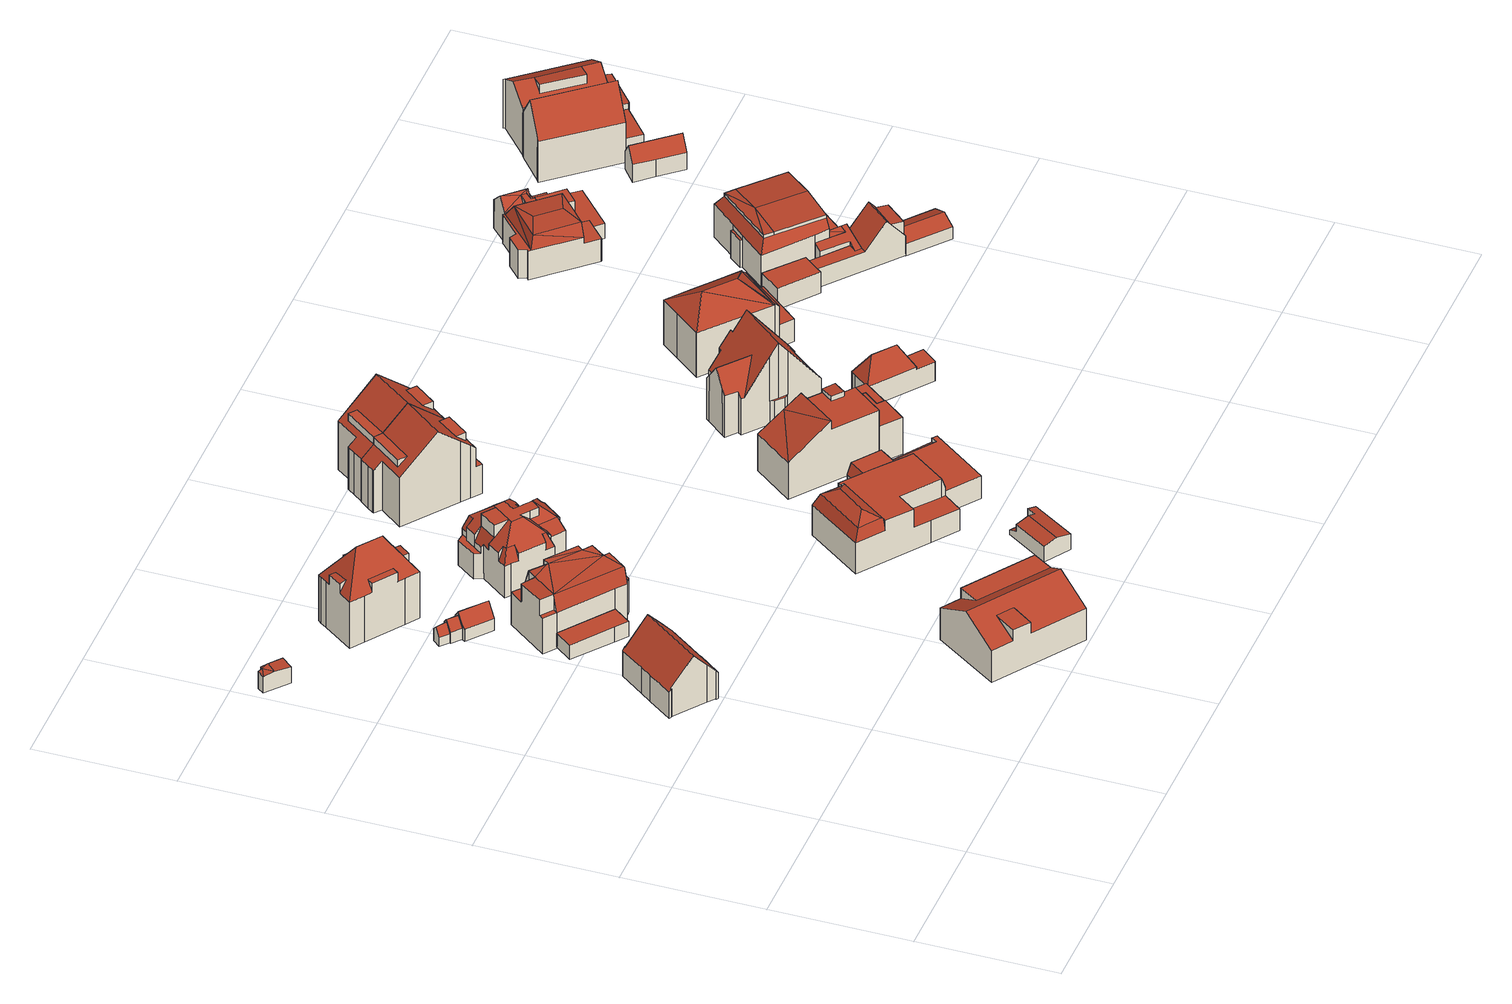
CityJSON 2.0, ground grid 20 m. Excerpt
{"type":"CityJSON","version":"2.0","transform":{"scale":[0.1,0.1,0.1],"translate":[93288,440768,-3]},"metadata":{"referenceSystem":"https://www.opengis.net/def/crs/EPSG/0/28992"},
"CityObjects":{
"building1":{"type":"Building","attributes":{"yearOfConstruction":1920,"statusOmschr":"Pand in gebruik","aantalBouwlagen":1},"address":[{"CountryName":"Nederland","LocalityName":"Rotterdam"}],"geometry":[{"type":"Solid","lod":"2","boundaries":[[[[0,1,2,3,4,5]],[[6,7,8,9]],[[7,10,8]],[[10,11,12]],[[8,10,12]],[[7,13,10]],[[4,3,11,10]],[[5,4,10,13]],[[6,0,5,13,7]],[[6,9,1,0]],[[9,8,12,2,1]],[[3,2,12,11]]]],"semantics":{"surfaces":[{"type":"GroundSurface"},{"type":"RoofSurface"},{"type":"WallSurface"}],"values":[[0,1,1,1,1,1,2,2,2,2,2,2]]}}]},
"building2":{"type":"Building","attributes":{"yearOfConstruction":1997,"hoogste_bouwlaag":1,"statusOmschr":"Pand in gebruik","aantalBouwlagen":2,"laagste_bouwlaag":0,"typeOmschr":"vrijstaand"},"address":[{"CountryName":"Nederland","LocalityName":"Rotterdam","ThoroughfareNumber":"193","ThoroughfareName":"Straatweg","PostalCode":"3054AD"}],"geometry":[{"type":"Solid","lod":"2","boundaries":[[[[14,15,16,17,18,19,20,21,22,23,24,25,26,27,28,29,30,31]],[[32,33,34,35,36,37,38,39,40,41,42,43,44,45]],[[46,47,48,49,50,51,52,53,38,37,54,55]],[[33,32,15,14]],[[32,45,16,15]],[[44,43,42,17,16,45]],[[42,41,18,17]],[[19,18,41,40]],[[40,39,20,19]],[[39,38,53,21,20]],[[53,52,22,21]],[[52,51,23,22]],[[48,24,23,51,50,49]],[[25,24,48,47]],[[26,25,47,46]],[[27,26,46,55]],[[55,54,28,27]],[[36,29,28,54,37]],[[30,29,36,35]],[[31,30,35,34]],[[14,31,34,33]]]],"semantics":{"surfaces":[{"type":"GroundSurface"},{"type":"RoofSurface"},{"type":"WallSurface"}],"values":[[0,1,1,2,2,2,2,2,2,2,2,2,2,2,2,2,2,2,2,2,2]]}}]},
"building3":{"type":"Building","attributes":{"yearOfConstruction":1918,"statusOmschr":"Pand in gebruik","aantalBouwlagen":1},"address":[{"CountryName":"Nederland","LocalityName":"Rotterdam"}],"geometry":[{"type":"Solid","lod":"2","boundaries":[[[[56,57,58,59,60]],[[61,62,63,64,65]],[[60,59,63,62]],[[62,61,56,60]],[[61,65,57,56]],[[65,64,58,57]],[[59,58,64,63]]]],"semantics":{"surfaces":[{"type":"GroundSurface"},{"type":"RoofSurface"},{"type":"WallSurface"}],"values":[[0,1,2,2,2,2,2]]}}]},
"building4":{"type":"Building","attributes":{"yearOfConstruction":1918,"statusOmschr":"Pand in gebruik","aantalBouwlagen":1},"address":[{"CountryName":"Nederland","LocalityName":"Rotterdam"}],"geometry":[{"type":"Solid","lod":"2","boundaries":[[[[66,67,68,69,70,71,72,73,74,75]],[[76,77,78,79,80,81,82]],[[83,84,85,86,87]],[[88,89,90,91]],[[92,91,90,93,94]],[[81,80,95,96,97,98]],[[87,86,99,100,101]],[[82,81,85,84]],[[81,98,86,85]],[[98,97,99,86]],[[97,67,66,100,99]],[[88,91,79,78]],[[91,92,80,79]],[[92,94,95,80]],[[83,87,101,75,74]],[[101,100,66,75]],[[97,96,68,67]],[[94,93,70,69]],[[89,71,70,93,90]],[[77,72,71,89,88,78]],[[73,72,77,76]],[[83,74,73,76,82,84]],[[94,69,68,96,95]]]],"semantics":{"surfaces":[{"type":"GroundSurface"},{"type":"RoofSurface"},{"type":"WallSurface"}],"values":[[0,1,1,1,1,1,1,2,2,2,2,2,2,2,2,2,2,2,2,2,2,2,2]]}}]},
"building5":{"type":"Building","attributes":{"yearOfConstruction":2001,"hoogste_bouwlaag":1,"statusOmschr":"Pand in gebruik","aantalBouwlagen":3,"laagste_bouwlaag":1,"typeOmschr":"vrijstaand"},"address":[{"CountryName":"Nederland","LocalityName":"Rotterdam","ThoroughfareNumber":"230","ThoroughfareName":"Straatweg","PostalCode":"3054AM"}],"geometry":[{"type":"Solid","lod":"2","boundaries":[[[[102,103,104,105]],[[106,107,108,109,110,111,112,113]],[[112,111,114,115]],[[116,117,118,108,107,119]],[[120,121,116,119]],[[115,114,110,109,103,102,106,113]],[[118,104,103,109,108]],[[120,105,104,118,117,121]],[[119,107,106,102,105,120]],[[111,110,114]],[[112,115,113]],[[121,117,116]]]],"semantics":{"surfaces":[{"type":"GroundSurface"},{"type":"RoofSurface"},{"type":"WallSurface"}],"values":[[0,1,1,1,1,2,2,2,2,2,2,2]]}}]},
"building6":{"type":"Building","attributes":{"yearOfConstruction":1931,"hoogste_bouwlaag":2,"statusOmschr":"Pand in gebruik","aantalBouwlagen":3,"laagste_bouwlaag":0,"typeOmschr":"vrijstaand"},"address":[{"CountryName":"Nederland","LocalityName":"Rotterdam","ThoroughfareNumber":"1","ThoroughfareName":"Plaszicht","PostalCode":"3054AV"}],"geometry":[{"type":"Solid","lod":"2","boundaries":[[[[122,123,124,125,126,127,128,129,130,131,132,133,134]],[[135,136,137,138]],[[139,140,141,142]],[[143,144,145,146]],[[147,148,149,150,151,152,153,154,155]],[[156,157,153,152,158,159,160,140,139,161]],[[162,163,146,145,164,158,152,151,165]],[[166,167,168,149,148,169]],[[170,171,172,173]],[[135,153,136]],[[174,136,157]],[[136,153,157]],[[154,135,175]],[[154,153,135]],[[173,172,167,166]],[[125,124,155,154]],[[147,155,124,123,173,166,169]],[[167,172,133,132,151,150,168]],[[138,137,174,157,126,125,154,175]],[[157,156,127,126]],[[142,141,160,159,128,127,156,161]],[[159,158,129,128]],[[163,162,130,129,158,164,144,143]],[[131,130,162,165]],[[132,131,165,151]],[[134,133,172,171]],[[122,134,171,170]],[[170,173,123,122]],[[138,175,135]],[[137,136,174]],[[139,142,161]],[[140,160,141]],[[145,144,164]],[[146,163,143]],[[169,148,147]],[[168,150,149]]]],"semantics":{"surfaces":[{"type":"GroundSurface"},{"type":"RoofSurface"},{"type":"WallSurface"}],"values":[[0,1,1,1,1,1,1,1,1,1,1,1,1,1,2,2,2,2,2,2,2,2,2,2,2,2,2,2,2,2,2,2,2,2,2,2]]}}]},
"building7":{"type":"Building","attributes":{"yearOfConstruction":1918,"hoogste_bouwlaag":1,"statusOmschr":"Pand in gebruik","aantalBouwlagen":3,"laagste_bouwlaag":1,"typeOmschr":"vrijstaand"},"address":[{"CountryName":"Nederland","LocalityName":"Rotterdam","ThoroughfareNumber":"195","ThoroughfareName":"Straatweg","PostalCode":"3054AD"}],"geometry":[{"type":"Solid","lod":"2","boundaries":[[[[176,177,178,179,180,181,182,183,184,185,186,187,188,189,190,191,192]],[[193,194,195,196]],[[197,198,199,200,201,202,203]],[[204,205,206,207,208,209]],[[210,211,212,213,214,215]],[[216,217,218,219]],[[220,221,218,196,222,223]],[[224,225,226]],[[227,225,224]],[[228,218,221]],[[214,219,218]],[[214,213,219]],[[228,214,218]],[[229,230,226]],[[224,226,228]],[[226,230,214]],[[231,228,221]],[[226,214,228]],[[232,224,228]],[[233,224,232]],[[227,224,233]],[[232,228,234]],[[218,217,194,193]],[[221,220,201,200]],[[227,233,191,190]],[[233,232,192,191]],[[234,231,221,200,199]],[[232,234,199,176,192]],[[201,220,223,182,181]],[[204,209,213,212]],[[209,208,219,213]],[[208,207,216,219]],[[196,195,185,184]],[[223,222,183,182]],[[222,196,184,183]],[[207,206,186,185,195,194,217,216]],[[187,186,206,205]],[[211,188,187,205,204,212]],[[189,188,211,210]],[[225,227,190,189,210,215,230,229]],[[177,176,199,198]],[[178,177,198,197]],[[197,203,179,178]],[[203,202,180,179]],[[202,201,181,180]],[[218,193,196]],[[230,215,214]],[[229,226,225]],[[231,234,228]]]],"semantics":{"surfaces":[{"type":"GroundSurface"},{"type":"RoofSurface"},{"type":"WallSurface"}],"values":[[0,1,1,1,1,1,1,1,1,1,1,1,1,1,1,1,1,1,1,1,1,1,2,2,2,2,2,2,2,2,2,2,2,2,2,2,2,2,2,2,2,2,2,2,2,2,2,2,2]]}}]},
"building8":{"type":"Building","attributes":{"yearOfConstruction":1922,"hoogste_bouwlaag":1,"statusOmschr":"Pand in gebruik","aantalBouwlagen":2,"laagste_bouwlaag":0,"typeOmschr":"vrijstaand"},"address":[{"CountryName":"Nederland","LocalityName":"Rotterdam","ThoroughfareNumber":"197","ThoroughfareName":"Straatweg","PostalCode":"3054AD"}],"geometry":[{"type":"Solid","lod":"2","boundaries":[[[[235,236,237,238,239,240,241,242,243,244,245,246,247,248]],[[249,250,251]],[[252,253,254,250,255]],[[256,257,258,259]],[[260,261,262,263,256,259,264]],[[265,266,267,260]],[[268,269,270,271,272,273,274,275]],[[276,277,264,259,278,279,280,281]],[[282,283,274,273,284,285,286,287]],[[288,289,290,261,291,292]],[[293,294,295,252,255,296,297]],[[252,284,273,272,265,260,264,277,298,299,300]],[[301,302,303,304,291,265,272,271]],[[305,276,306]],[[296,255,307,308]],[[276,281,309,306]],[[255,250,249,307]],[[251,250,254,298,277,276,310,311]],[[312,295,294,313]],[[312,314,315,295]],[[316,317,285,284,252,295,315,318]],[[319,320,285,317]],[[321,286,285,320]],[[322,274,283,323]],[[322,324,275,274]],[[325,326,327,328,329,330,331]],[[332,333,334,301,271]],[[278,259,258,335,336]],[[337,338,332,271,270]],[[300,299,254,253]],[[299,298,254]],[[291,261,267,266]],[[330,329,288,292]],[[303,331,330,292,304]],[[326,325,334,333]],[[332,247,246,326,333]],[[314,312,237,236,320,319,316,318]],[[293,297,308,307,238,237,312,313]],[[307,249,239,238]],[[280,279,336,335,241,240,306,309]],[[335,258,242,241]],[[290,289,243,242,258,257,263,262]],[[288,329,328,244,243,289]],[[245,244,328,327]],[[246,245,327,326]],[[248,247,332,338]],[[324,322,235,248,338,337,269,268]],[[282,287,321,320,236,235,322,323]],[[311,249,251]],[[252,300,253]],[[256,263,257]],[[260,267,261]],[[261,290,262]],[[265,291,266]],[[268,275,324]],[[337,270,269]],[[281,280,309]],[[278,336,279]],[[321,287,286]],[[323,283,282]],[[291,304,292]],[[297,296,308]],[[293,313,294]],[[334,325,331,303,302]],[[301,334,302]],[[310,276,305]],[[318,315,314]],[[316,319,317]],[[311,310,305,306,240,239,249]]]],"semantics":{"surfaces":[{"type":"GroundSurface"},{"type":"RoofSurface"},{"type":"WallSurface"}],"values":[[0,1,1,1,1,1,1,1,1,1,1,1,1,1,1,1,1,1,1,1,1,1,1,1,1,1,1,1,1,2,2,2,2,2,2,2,2,2,2,2,2,2,2,2,2,2,2,2,2,2,2,2,2,2,2,2,2,2,2,2,2,2,2,2,2,2,2,2,2]]}}]},
"building9":{"type":"Building","attributes":{"yearOfConstruction":2001,"statusOmschr":"Pand in gebruik","aantalBouwlagen":1},"address":[{"CountryName":"Nederland","LocalityName":"Rotterdam"}],"geometry":[{"type":"Solid","lod":"2","boundaries":[[[[339,340,341,342]],[[343,344,345,346,347]],[[348,349,350,351,352,353]],[[354,355,350,349]],[[343,347,349,348]],[[347,346,354,349]],[[344,343,348,353]],[[351,350,355,341,340]],[[345,342,341,355,354,346]],[[352,339,342,345,344,353]],[[352,351,340,339]]]],"semantics":{"surfaces":[{"type":"GroundSurface"},{"type":"RoofSurface"},{"type":"WallSurface"}],"values":[[0,1,1,1,2,2,2,2,2,2,2]]}}]},
"building10":{"type":"Building","attributes":{"yearOfConstruction":1977,"hoogste_bouwlaag":1,"statusOmschr":"Pand in gebruik","aantalBouwlagen":2,"laagste_bouwlaag":0,"typeOmschr":"vrijstaand"},"address":[{"CountryName":"Nederland","LocalityName":"Rotterdam","ThoroughfareNumber":"234-236","ThoroughfareName":"Straatweg","PostalCode":"3054AM"}],"geometry":[{"type":"Solid","lod":"2","boundaries":[[[[356,357,358,359,360,361,362,363,364]],[[365,366,367,368,369,370]],[[368,367,371]],[[365,372,366]],[[373,374,375,376,377,378]],[[372,371,367,366]],[[379,380,381,382,383]],[[369,368,371,384,385]],[[386,387,388,389,390,391]],[[380,392,393,381]],[[394,379,383,395]],[[396,397,393,392]],[[398,399,382,400,373,378,401,402,403]],[[404,384,371,372]],[[405,406,407,408,409,370,369,410,411,412,375,374,413,414]],[[415,416,417,404,372,365,370]],[[376,375,388,387]],[[375,412,389,388]],[[382,381,414,413]],[[381,393,405,414]],[[393,397,406,405]],[[400,382,413,374]],[[373,400,374]],[[406,397,361,360,404,417,407]],[[412,411,390,389]],[[395,383,399,398]],[[394,395,398,403]],[[417,416,408,407]],[[409,408,416,415]],[[415,370,409]],[[394,403,402,363,362,396,392,380,379]],[[402,401,364,363]],[[401,378,377,356,364]],[[376,387,386,357,356,377]],[[386,391,358,357]],[[411,410,385,384,359,358,391,390]],[[360,359,384,404]],[[362,361,397,396]],[[399,383,382]],[[369,385,410]]]],"semantics":{"surfaces":[{"type":"GroundSurface"},{"type":"RoofSurface"},{"type":"WallSurface"}],"values":[[0,1,1,1,1,1,1,1,1,1,1,1,1,1,1,1,2,2,2,2,2,2,2,2,2,2,2,2,2,2,2,2,2,2,2,2,2,2,2,2]]}}]},
"building11":{"type":"Building","attributes":{"yearOfConstruction":1931,"hoogste_bouwlaag":2,"statusOmschr":"Pand in gebruik","aantalBouwlagen":4,"laagste_bouwlaag":1,"typeOmschr":"tussenpand"},"address":[{"CountryName":"Nederland","LocalityName":"Rotterdam","ThoroughfareNumber":"199","ThoroughfareName":"Straatweg","PostalCode":"3054AE"}],"geometry":[{"type":"Solid","lod":"2","boundaries":[[[[418,419,420,421,422,423,424,425,426,427,428,429,430]],[[431,432,433,434]],[[435,436,437,438,439,440,441,442,443,444,434,433,445]],[[446,447,448,449]],[[450,451,444,443,452,453,454],[455,456,457,458]],[[435,445,432,431]],[[450,454,447,446]],[[451,450,446,419,418]],[[444,451,418,430,436,435,431,434]],[[420,419,446,449]],[[449,448,421,420]],[[447,454,453,422,421,448]],[[453,452,423,422]],[[452,443,442,424,423]],[[425,424,442,441]],[[441,440,426,425]],[[427,426,440,439]],[[428,427,439,438]],[[429,428,438,437]],[[430,429,437,436]],[[433,432,445]],[[458,457,459,460]],[[460,459,456,455]],[[459,457,456]],[[460,455,458]]]],"semantics":{"surfaces":[{"type":"GroundSurface"},{"type":"RoofSurface"},{"type":"WallSurface"}],"values":[[0,1,1,1,1,2,2,2,2,2,2,2,2,2,2,2,2,2,2,2,2,1,2,2,2]]}}]},
"building12":{"type":"Building","attributes":{"yearOfConstruction":1931,"hoogste_bouwlaag":3,"statusOmschr":"Pand in gebruik","aantalBouwlagen":5,"laagste_bouwlaag":1,"typeOmschr":"tussenpand"},"address":[{"CountryName":"Nederland","LocalityName":"Rotterdam","ThoroughfareNumber":"201","ThoroughfareName":"Straatweg","PostalCode":"3054AE"}],"geometry":[{"type":"Solid","lod":"2","boundaries":[[[[461,462,463,418,430,464,465,466,467,468]],[[469,431,434,470]],[[471,472,473,474,475,476,436,435,477,470,434,444]],[[478,479,480,481]],[[482,483,471,444,451],[484,485,486,487]],[[477,435,431,469]],[[483,482,479,478]],[[479,482,451,418,463]],[[478,481,461,468,472,471,483]],[[481,480,462,461]],[[480,479,463,462]],[[434,431,435,436,430,418,451,444]],[[464,430,436,476]],[[465,464,476,475]],[[466,465,475,474]],[[467,466,474,473]],[[468,467,473,472]],[[470,477,469]],[[487,486,488,489]],[[489,488,485,484]],[[489,484,487]],[[488,486,485]]]],"semantics":{"surfaces":[{"type":"GroundSurface"},{"type":"RoofSurface"},{"type":"WallSurface"}],"values":[[0,1,1,1,1,2,2,2,2,2,2,2,2,2,2,2,2,2,1,2,2,2]]}}]},
"building13":{"type":"Building","attributes":{"yearOfConstruction":1979,"hoogste_bouwlaag":2,"statusOmschr":"Pand in gebruik","aantalBouwlagen":4,"laagste_bouwlaag":1,"typeOmschr":"vrijstaand"},"address":[{"CountryName":"Nederland","LocalityName":"Rotterdam","ThoroughfareNumber":"238","ThoroughfareName":"Straatweg","PostalCode":"3054AM"}],"children":["building13-1","building13-2"]},
"building13-1":{"type":"BuildingPart","parents":["building13"],"geometry":[{"type":"Solid","lod":"2","boundaries":[[[[490,491,492,493,494,495,496,497,498,499,500,501,502]],[[503,504,505,506,507,508,509,510]],[[511,512,513,514,515,516,517]],[[493,492,506,505]],[[505,504,494,493]],[[516,515,496,495]],[[515,514,497,496]],[[516,495,494,504,503]],[[517,516,503,510]],[[490,502,509,508]],[[508,507,491,490]],[[507,506,492,491]],[[498,497,514,513]],[[499,498,513,512]],[[512,511,500,499]],[[511,517,501,500]],[[517,510,509,502,501]]]],"semantics":{"surfaces":[{"type":"GroundSurface"},{"type":"RoofSurface"},{"type":"ClosureSurface"},{"type":"WallSurface"}],"values":[[0,1,1,2,2,2,2,2,3,3,3,3,3,3,3,3,3]]}}]},
"building13-2":{"type":"BuildingPart","parents":["building13"],"geometry":[{"type":"Solid","lod":"2","boundaries":[[[[495,494,493,492,518,519,520,497,496]],[[521,522,523,524,525]],[[526,527,528,529,530,531,532,533,534]],[[493,494,504,505]],[[505,506,492,493]],[[496,497,514,515]],[[495,496,515,516]],[[516,503,504,494,495]],[[535,536,537]],[[536,538,539]],[[536,539,537]],[[528,527,524,523]],[[525,524,527,526]],[[521,525,526,534]],[[522,521,534,504,503]],[[505,504,534,533]],[[533,532,506,505]],[[515,514,529,528]],[[503,516,515,528,523,522]],[[535,537,531,530]],[[519,518,539,538]],[[520,519,538,536]],[[529,514,497,520,536,535,530]],[[532,531,537,539,518,492,506]]]],"semantics":{"surfaces":[{"type":"GroundSurface"},{"type":"RoofSurface"},{"type":"ClosureSurface"},{"type":"WallSurface"}],"values":[[0,1,1,2,2,2,2,2,1,1,1,3,3,3,3,3,3,3,3,3,3,3,3,3]]}}]},
"building14":{"type":"Building","attributes":{"yearOfConstruction":1929,"hoogste_bouwlaag":2,"statusOmschr":"Pand in gebruik","aantalBouwlagen":4,"laagste_bouwlaag":1,"typeOmschr":"vrijstaand"},"address":[{"CountryName":"Nederland","LocalityName":"Rotterdam","ThoroughfareNumber":"240","ThoroughfareName":"Straatweg","PostalCode":"3054AM"}],"geometry":[{"type":"Solid","lod":"2","boundaries":[[[[540,541,542,543,544,545,546,547,548,549,550,551,552,553,554,555,556,557,558]],[[559,560,561,562]],[[563,559,562,564]],[[565,566,567,568,569,570,571]],[[572,570,569,573,574,575,576]],[[577,578,579,580,581,582,583,584,585,586]],[[587,588,589,571,570,572,590,581,580,591,592,593]],[[594,595,596,597,598]],[[586,585,560,559]],[[577,586,559,563]],[[561,560,585,584]],[[578,577,563,564]],[[582,581,595,594]],[[581,590,596,595]],[[583,582,594,543,542]],[[590,572,576,547,546,596]],[[568,551,550,573,569]],[[552,551,568,567]],[[550,549,574,573]],[[553,552,567,566]],[[555,554,589,588]],[[589,554,553,566,565]],[[556,555,588,587]],[[557,556,587,593]],[[558,557,593,592]],[[592,591,540,558]],[[579,541,540,591,580]],[[564,562,561,584,583,542,541,579,578]],[[594,598,544,543]],[[598,597,545,544]],[[597,596,546,545]],[[548,547,576,575]],[[575,574,549,548]],[[571,589,565]]]],"semantics":{"surfaces":[{"type":"GroundSurface"},{"type":"RoofSurface"},{"type":"WallSurface"}],"values":[[0,1,1,1,1,1,1,1,2,2,2,2,2,2,2,2,2,2,2,2,2,2,2,2,2,2,2,2,2,2,2,2,2,2]]}}]},
"building15":{"type":"Building","attributes":{"yearOfConstruction":1929,"statusOmschr":"Pand in gebruik","aantalBouwlagen":1},"address":[{"CountryName":"Nederland","LocalityName":"Rotterdam"}],"geometry":[{"type":"Solid","lod":"2","boundaries":[[[[599,600,601,602,603,604,605,606]],[[607,608,609,610]],[[611,612,608,607]],[[612,613,609,608]],[[614,615,616,617,618]],[[611,607,610,619]],[[619,610,617,616]],[[611,619,616,606,605]],[[605,604,612,611]],[[599,606,616,615]],[[615,614,600,599]],[[614,618,601,600]],[[617,610,609,602,601,618]],[[603,602,609,613]],[[604,603,613,612]]]],"semantics":{"surfaces":[{"type":"GroundSurface"},{"type":"RoofSurface"},{"type":"WallSurface"}],"values":[[0,1,1,1,1,1,2,2,2,2,2,2,2,2,2]]}}]},
"building16":{"type":"Building","attributes":{"yearOfConstruction":1929,"hoogste_bouwlaag":2,"statusOmschr":"Pand in gebruik","aantalBouwlagen":4,"laagste_bouwlaag":1,"typeOmschr":"vrijstaand"},"address":[{"CountryName":"Nederland","LocalityName":"Rotterdam","ThoroughfareNumber":"242","ThoroughfareName":"Straatweg","PostalCode":"3054AM"}],"children":["building16-1","building16-2"]},
"building16-1":{"type":"BuildingPart","parents":["building16"],"geometry":[{"type":"Solid","lod":"2","boundaries":[[[[620,621,622,623,624,625,626,627,628,629,630,631]],[[632,633,634,635,636]],[[637,638,632,636,639,640]],[[641,642,622,621]],[[643,644,645]],[[643,646,644]],[[640,639,646]],[[646,639,644]],[[639,647,644]],[[639,636,647]],[[647,636,635]],[[643,645,642,641]],[[644,647,624,623]],[[647,635,625,624]],[[626,625,635,634]],[[627,626,634,633]],[[628,627,633,632]],[[629,628,632,638]],[[630,629,638,637]],[[631,630,637,640]],[[640,646,620,631]],[[642,645,644,623,622]],[[641,621,620,646,643]]]],"semantics":{"surfaces":[{"type":"GroundSurface"},{"type":"RoofSurface"},{"type":"ClosureSurface"},{"type":"WallSurface"}],"values":[[0,1,1,2,1,1,1,1,1,1,1,3,3,3,3,3,3,3,3,3,3,3,3]]}}]},
"building16-2":{"type":"BuildingPart","parents":["building16"],"geometry":[{"type":"Solid","lod":"2","boundaries":[[[[648,649,622,621]],[[641,642,650,651]],[[621,622,642,641]],[[650,642,622,649]],[[648,621,641,651]],[[651,650,649,648]]]],"semantics":{"surfaces":[{"type":"GroundSurface"},{"type":"RoofSurface"},{"type":"ClosureSurface"},{"type":"WallSurface"}],"values":[[0,1,2,3,3,3]]}}]},
"building17":{"type":"Building","attributes":{"yearOfConstruction":1929,"statusOmschr":"Pand in gebruik","aantalBouwlagen":1},"address":[{"CountryName":"Nederland","LocalityName":"Rotterdam"}],"geometry":[{"type":"Solid","lod":"2","boundaries":[[[[652,653,654,655,656,657]],[[658,659,660,661,662,663]],[[663,662,653,652]],[[658,663,652,657]],[[662,661,654,653]],[[655,654,661,660]],[[656,655,660,659]],[[659,658,657,656]]]],"semantics":{"surfaces":[{"type":"GroundSurface"},{"type":"RoofSurface"},{"type":"WallSurface"}],"values":[[0,1,2,2,2,2,2,2]]}}]},
"building18":{"type":"Building","attributes":{"yearOfConstruction":1885,"statusOmschr":"Pand in gebruik","aantalBouwlagen":1},"address":[{"CountryName":"Nederland","LocalityName":"Rotterdam"}],"geometry":[{"type":"Solid","lod":"2","boundaries":[[[[664,665,666,667,668,669,670,671,672,673]],[[674,675,676,677,678,679,680,681,682]],[[682,683,684,685,686,674]],[[687,688,674,686,689]],[[690,687,689,691,692],[693,694,695,696]],[[687,690,666,665,676,675,688]],[[690,692,691,667,666]],[[689,686,685,668,667,691]],[[669,668,685,684]],[[670,669,684,683]],[[680,679,672,671]],[[673,672,679,678]],[[664,673,678,677]],[[665,664,677,676]],[[681,683,682]],[[680,671,670,683,681]],[[675,674,688]],[[696,695,697,698]],[[698,697,694,693]],[[697,695,694]],[[698,693,696]]]],"semantics":{"surfaces":[{"type":"GroundSurface"},{"type":"RoofSurface"},{"type":"WallSurface"}],"values":[[0,1,1,1,1,2,2,2,2,2,2,2,2,2,2,2,2,1,2,2,2]]}}]},
"building19":{"type":"Building","attributes":{"yearOfConstruction":1885,"hoogste_bouwlaag":1,"statusOmschr":"Pand in gebruik","aantalBouwlagen":3,"laagste_bouwlaag":1,"typeOmschr":"vrijstaand"},"address":[{"CountryName":"Nederland","LocalityName":"Rotterdam","ThoroughfareNumber":"244","ThoroughfareName":"Straatweg","PostalCode":"3054AM"}],"geometry":[{"type":"Solid","lod":"2","boundaries":[[[[699,700,701,702,703,704,705,706,707,708,709,710]],[[711,712,713,714]],[[712,715,713]],[[716,717,712,711]],[[718,715,712]],[[717,718,712]],[[719,720,721,722,723,724]],[[725,726,727,728,729,730]],[[731,732,733,734]],[[735,736,737,730,729,738,739]],[[740,741,728,727,742,743]],[[677,744,745]],[[676,744,677]],[[714,713,741,740]],[[713,715,728,741]],[[739,738,717,716]],[[738,729,718,717]],[[729,728,715,718]],[[722,721,744,676]],[[740,743,745,744]],[[735,739,719,724]],[[714,740,744,721,720,711]],[[739,716,711,720,719]],[[734,733,726,725]],[[733,705,704,727,726]],[[730,709,708,734,725]],[[723,700,699,736,735,724]],[[699,710,737,736]],[[723,722,701,700]],[[722,676,677,702,701]],[[745,743,742,703,702,677]],[[742,727,704,703]],[[733,732,706,705]],[[707,706,732,731]],[[708,707,731,734]],[[710,709,730,737]]]],"semantics":{"surfaces":[{"type":"GroundSurface"},{"type":"RoofSurface"},{"type":"WallSurface"}],"values":[[0,1,1,1,1,1,1,1,1,1,1,1,1,2,2,2,2,2,2,2,2,2,2,2,2,2,2,2,2,2,2,2,2,2,2,2]]}}]},
"building20":{"type":"Building","attributes":{"yearOfConstruction":1894,"hoogste_bouwlaag":1,"statusOmschr":"Pand in gebruik","aantalBouwlagen":2,"laagste_bouwlaag":0,"typeOmschr":"vrijstaand"},"address":[{"CountryName":"Nederland","LocalityName":"Rotterdam","ThoroughfareNumber":"246","ThoroughfareName":"Straatweg","PostalCode":"3054AM"}],"geometry":[{"type":"Solid","lod":"2","boundaries":[[[[746,747,748,749,750,751,752,753,754,755,756,757,758,759,760]],[[761,762,763,764]],[[765,763,762]],[[766,767,761,764,768]],[[769,770,765,762,761,767]],[[771,772,773,774,775,776,777,778]],[[779,780,781,782,783,784,785,786,787]],[[783,788,789,765,770]],[[790,791,792,793,794,795]],[[796,797,798,799,800,801,802,803,804]],[[805,806,807,808,809]],[[810,811,812,813]],[[814,815,816,817,818,819,820,821,789]],[[822,823,824,825,826,827]],[[764,763,828]],[[828,763,821]],[[765,821,763]],[[789,821,765]],[[813,812,781]],[[780,829,830]],[[813,780,830]],[[781,812,831]],[[813,781,780]],[[788,831,789]],[[781,831,788]],[[767,766,777,776]],[[768,764,792,791]],[[764,828,793,792]],[[777,766,768,791,801,800]],[[776,775,769,767]],[[775,785,784,770,769]],[[786,785,775,774]],[[778,777,800,799]],[[771,778,799,798]],[[830,829,779,787]],[[771,798,797,808,772]],[[772,808,807,826,773]],[[773,826,825,786,774]],[[786,825,824,830,787]],[[802,801,791,790]],[[809,808,797,796]],[[827,826,807,806]],[[813,830,824,823]],[[810,813,823,822]],[[793,828,821,820,752,751,794]],[[753,752,820,819]],[[819,818,754,753]],[[755,754,818,817]],[[756,755,817,816]],[[757,756,816,815]],[[758,757,815,814]],[[746,760,806,805]],[[804,747,746,805,809,796]],[[804,803,748,747]],[[803,802,749,748]],[[795,794,751,750]],[[802,790,795,750,749]],[[782,788,783]],[[781,788,782]],[[783,770,784]],[[780,779,829]],[[831,814,789]],[[811,759,758,814,831,812]],[[827,806,760,759,811,810,822]]]],"semantics":{"surfaces":[{"type":"GroundSurface"},{"type":"RoofSurface"},{"type":"WallSurface"}],"values":[[0,1,1,1,1,1,1,1,1,1,1,1,1,1,1,1,1,1,1,1,1,1,1,1,1,2,2,2,2,2,2,2,2,2,2,2,2,2,2,2,2,2,2,2,2,2,2,2,2,2,2,2,2,2,2,2,2,2,2,2,2,2,2,2]]}}]},
"building21":{"type":"Building","attributes":{"yearOfConstruction":1885,"statusOmschr":"Pand in gebruik","aantalBouwlagen":1},"address":[{"CountryName":"Nederland","LocalityName":"Rotterdam"}],"geometry":[{"type":"Solid","lod":"2","boundaries":[[[[832,833,834,835]],[[836,837,838,839]],[[840,841,837,836]],[[835,834,841,840]],[[840,836,839,832,835]],[[839,838,833,832]],[[841,834,833,838,837]]]],"semantics":{"surfaces":[{"type":"GroundSurface"},{"type":"RoofSurface"},{"type":"WallSurface"}],"values":[[0,1,1,2,2,2,2]]}}]},
"building22":{"type":"Building","attributes":{"yearOfConstruction":1879,"statusOmschr":"Pand in gebruik","aantalBouwlagen":1},"address":[{"CountryName":"Nederland","LocalityName":"Rotterdam"}],"geometry":[{"type":"Solid","lod":"2","boundaries":[[[[842,843,844,845,846]],[[847,848,849,850]],[[851,850,849,852,853]],[[848,846,845,852,849]],[[842,846,848,847]],[[847,850,851,843,842]],[[851,853,844,843]],[[853,852,845,844]]]],"semantics":{"surfaces":[{"type":"GroundSurface"},{"type":"RoofSurface"},{"type":"WallSurface"}],"values":[[0,1,1,2,2,2,2,2]]}}]},
"building23":{"type":"Building","attributes":{"yearOfConstruction":1879,"hoogste_bouwlaag":2,"statusOmschr":"Pand in gebruik","aantalBouwlagen":4,"laagste_bouwlaag":1,"typeOmschr":"kop van een rij"},"address":[{"CountryName":"Nederland","LocalityName":"Rotterdam","ThoroughfareNumber":"248","ThoroughfareName":"Straatweg","PostalCode":"3054AM"}],"children":["building23-1","building23-2"]},
"building23-1":{"type":"BuildingPart","parents":["building23"],"geometry":[{"type":"Solid","lod":"2","boundaries":[[[[854,855,856,857,858,859,860]],[[861,862,863,864,865]],[[866,867,868,862,861]],[[869,870,856,855]],[[871,869,855,854]],[[861,865,870,869]],[[866,861,869,871]],[[858,857,864,863]],[[868,859,858,863,862]],[[860,859,868,867]],[[870,865,864,857,856]],[[871,854,860,867,866]]]],"semantics":{"surfaces":[{"type":"GroundSurface"},{"type":"RoofSurface"},{"type":"ClosureSurface"},{"type":"WallSurface"}],"values":[[0,1,1,2,2,3,3,3,3,3,3,3]]}}]},
"building23-2":{"type":"BuildingPart","parents":["building23"],"geometry":[{"type":"Solid","lod":"2","boundaries":[[[[854,872,873,856,855]],[[871,869,870,874,875]],[[855,856,870,869]],[[854,855,869,871]],[[874,870,856,873]],[[872,854,871,875]],[[875,874,873,872]]]],"semantics":{"surfaces":[{"type":"GroundSurface"},{"type":"RoofSurface"},{"type":"ClosureSurface"},{"type":"WallSurface"}],"values":[[0,1,2,2,3,3,3]]}}]},
"building24":{"type":"Building","attributes":{"yearOfConstruction":1887,"hoogste_bouwlaag":1,"statusOmschr":"Pand in gebruik","aantalBouwlagen":2,"laagste_bouwlaag":0,"typeOmschr":"tussenpand"},"address":[{"CountryName":"Nederland","LocalityName":"Rotterdam","ThoroughfareNumber":"250","ThoroughfareName":"Straatweg","PostalCode":"3054AN"}],"children":["building24-1","building24-2"]},
"building24-1":{"type":"BuildingPart","parents":["building24"],"geometry":[{"type":"Solid","lod":"2","boundaries":[[[[876,877,878,879,880,881,882]],[[883,884,885,886]],[[887,888,889,890,884,883,891,892]],[[893,894,884,890,895,896,891,883]],[[897,898,877,876]],[[898,899,878,877]],[[886,885,894,893]],[[892,891,898,897]],[[891,896,899,898]],[[889,880,879,895,890]],[[889,888,881,880]],[[882,881,888,887]],[[884,894,885]],[[883,886,893]],[[897,876,882,887,892]],[[899,896,895,879,878]]]],"semantics":{"surfaces":[{"type":"GroundSurface"},{"type":"RoofSurface"},{"type":"ClosureSurface"},{"type":"WallSurface"}],"values":[[0,1,1,1,2,2,3,3,3,3,3,3,3,3,3,3]]}}]},
"building24-2":{"type":"BuildingPart","parents":["building24"],"geometry":[{"type":"Solid","lod":"2","boundaries":[[[[900,901,902,903,878,877,876]],[[904,897,898,899,905,906,907]],[[877,878,899,898]],[[876,877,898,897]],[[905,899,878,903]],[[900,876,897,904]],[[901,900,904,907]],[[907,906,902,901]],[[906,905,903,902]]]],"semantics":{"surfaces":[{"type":"GroundSurface"},{"type":"RoofSurface"},{"type":"ClosureSurface"},{"type":"WallSurface"}],"values":[[0,1,2,2,3,3,3,3,3]]}}]}
},
"vertices":[
[52,947,6],[40,931,6],[8,958,6],[15,967,6],[22,964,6],[24,967,6],[52,947,33],[33,960,35],[22,947,33],[40,931,32],[22,964,34],[15,967,33],[8,958,32],[24,967,34],
[251,490,10],[225,454,10],[215,441,10],[188,404,10],[185,406,10],[186,407,10],[176,415,10],[131,448,10],[131,447,10],[128,449,10],[153,484,10],[165,500,10],[191,535,10],[194,533,10],[193,532,10],[238,499,10],[248,492,10],[249,493,10],[225,454,52],[251,490,52],[249,493,56],[248,492,56],[238,499,70],[221,512,94],[159,427,94],[176,415,70],[186,407,56],[185,406,56],[188,404,52],[203,424,52],[212,436,52],[215,441,52],[191,535,51],[165,500,52],[153,484,52],[151,481,52],[141,467,52],[128,449,52],[131,447,56],[131,448,56],[193,532,56],[194,533,56],
[273,556,9],[256,569,9],[202,611,9],[221,635,9],[292,581,9],[273,556,33],[292,581,33],[221,635,32],[202,611,32],[256,569,33],
[200,753,3],[203,757,3],[190,768,3],[191,770,3],[179,780,3],[189,791,3],[205,777,3],[207,779,3],[250,743,3],[234,725,3],[207,779,24],[205,777,27],[201,781,27],[198,777,34],[197,776,35],[210,765,35],[215,771,25],[250,743,30],[215,771,30],[210,765,40],[210,765,41],[244,736,41],[201,781,23],[189,791,22],[185,786,29],[198,777,30],[197,776,29],[179,780,18],[191,770,17],[191,770,24],[190,768,21],[203,757,21],[210,765,34],[203,757,28],[200,753,22],[234,725,23],
[462,2,10],[337,86,10],[400,178,10],[524,94,10],[462,2,61],[493,48,90],[369,132,90],[337,86,61],[366,67,61],[386,97,80],[409,82,80],[388,51,61],[366,67,79],[388,51,79],[408,132,79],[427,160,61],[400,178,61],[505,66,79],[524,94,78],[427,160,78],
[226,908,8],[224,905,8],[238,895,8],[262,878,8],[221,821,8],[202,834,8],[150,871,8],[131,884,8],[162,927,8],[168,936,8],[172,941,8],[207,916,8],[209,920,8],[238,863,98],[226,847,98],[235,841,97],[247,857,97],[198,849,97],[166,872,97],[160,864,97],[192,841,97],[158,922,97],[145,903,97],[154,897,98],[166,916,97],[226,903,82],[220,894,98],[196,911,97],[203,919,82],[172,941,82],[180,893,134],[213,869,134],[262,878,82],[238,895,82],[202,834,82],[221,821,82],[131,884,82],[150,871,82],[160,864,82],[192,841,82],[162,927,82],[158,922,82],[145,903,82],[168,936,82],[224,905,97],[207,916,97],[203,919,97],[226,903,97],[226,908,33],[209,920,33],[207,916,33],[224,905,33],[235,841,82],[247,857,82],
[331,603,7],[333,601,7],[336,590,7],[324,574,7],[312,573,7],[310,575,7],[306,570,7],[292,581,7],[221,635,7],[204,648,7],[249,707,7],[259,699,7],[273,689,7],[283,681,7],[351,629,7],[345,622,7],[338,613,7],[226,641,64],[209,654,64],[204,648,64],[221,635,64],[336,590,61],[333,601,59],[331,603,58],[310,576,59],[310,575,59],[312,573,59],[324,574,61],[265,694,59],[259,699,59],[249,707,59],[234,688,59],[251,675,59],[260,687,59],[283,681,67],[273,689,67],[265,694,67],[260,687,91],[283,669,90],[288,677,67],[234,688,88],[209,654,89],[226,641,89],[251,675,90],[310,575,88],[310,576,90],[292,581,66],[306,570,66],[338,629,90],[330,645,67],[325,638,90],[351,629,67],[323,608,90],[330,645,91],[288,677,91],[331,603,90],[338,613,67],[345,622,67],[331,603,67],
[417,766,8],[406,751,8],[429,733,8],[394,685,8],[370,703,8],[358,687,8],[305,727,8],[297,733,8],[326,772,8],[321,784,8],[342,812,8],[355,811,8],[356,812,8],[362,807,8],[370,703,58],[369,713,79],[364,707,79],[389,728,99],[379,716,86],[368,724,86],[393,696,79],[311,740,79],[305,744,59],[297,733,59],[308,735,79],[342,744,99],[324,757,79],[318,762,72],[305,744,72],[339,739,99],[360,768,99],[342,781,99],[324,757,99],[398,780,74],[374,798,73],[371,793,79],[358,803,79],[363,771,99],[376,761,99],[408,766,79],[395,775,79],[357,698,79],[353,728,99],[319,727,79],[314,720,71],[347,695,71],[352,702,79],[413,760,72],[407,765,79],[365,746,99],[396,750,79],[401,757,79],[407,753,72],[325,775,58],[326,772,63],[318,762,63],[342,781,79],[334,787,58],[423,724,72],[417,728,79],[420,733,79],[396,700,79],[402,696,71],[356,733,99],[368,724,99],[379,716,99],[353,796,79],[347,800,72],[345,802,70],[334,787,70],[363,694,59],[358,687,59],[394,685,59],[402,696,59],[347,695,59],[363,694,72],[370,703,72],[429,733,59],[423,724,59],[418,741,59],[415,737,79],[409,748,73],[406,743,79],[418,741,73],[409,748,60],[406,751,60],[407,753,60],[417,766,58],[413,760,58],[398,780,58],[347,800,48],[355,811,48],[342,812,48],[321,784,48],[325,775,48],[334,787,48],[345,802,48],[356,812,58],[355,811,58],[347,800,58],[305,727,59],[314,720,59],[374,798,59],[362,807,58],
[679,148,5],[640,87,5],[604,110,5],[643,171,5],[660,143,19],[668,155,12],[643,171,12],[635,159,19],[652,148,19],[660,143,33],[652,148,35],[621,99,35],[640,87,30],[679,148,30],[668,155,33],[635,159,30],[604,110,30],
[646,263,11],[622,231,11],[586,257,11],[492,326,11],[550,406,11],[616,358,11],[641,391,11],[754,309,11],[695,228,11],[580,374,78],[556,370,90],[526,330,90],[531,305,78],[532,303,77],[583,373,77],[501,326,78],[552,395,78],[683,307,47],[675,313,76],[637,261,76],[642,258,60],[646,263,60],[649,261,47],[691,354,40],[684,360,63],[659,325,63],[664,321,47],[686,347,41],[492,326,61],[529,299,61],[622,231,46],[642,258,46],[637,261,46],[584,300,48],[564,273,47],[586,257,47],[646,387,63],[622,354,63],[747,314,42],[742,306,42],[641,391,46],[616,358,47],[742,306,48],[686,347,47],[675,313,47],[695,228,47],[754,309,48],[747,314,48],[550,406,59],[622,354,76],[616,358,76],[583,382,77],[580,377,77],[584,375,77],[529,299,77],[564,273,76],[584,300,76],[664,321,76],[659,325,76],[584,375,71],[580,377,71],[583,382,58],
[528,897,9],[516,882,9],[524,876,9],[492,833,9],[478,844,9],[466,853,9],[391,909,9],[417,942,9],[407,950,9],[408,952,9],[414,960,9],[424,973,9],[425,973,9],[440,962,105],[405,917,105],[416,908,105],[451,954,105],[440,962,93],[425,973,77],[424,973,77],[414,960,77],[408,952,77],[407,950,77],[417,942,88],[391,909,88],[438,874,137],[482,931,137],[405,917,93],[516,882,56],[484,839,56],[492,833,56],[524,876,56],[516,882,87],[528,897,87],[466,853,107],[478,844,94],[484,839,87],[512,885,92],[488,854,92],[476,863,105],[499,894,105],[488,854,105],[512,885,105],
[580,949,9],[547,906,9],[539,912,9],[435,987,9],[442,996,9],[443,998,9],[453,990,9],[478,1024,9],[475,1009,105],[486,1001,105],[526,989,137],[478,1024,87],[453,990,87],[443,998,77],[442,996,77],[435,987,77],[475,1009,93],[571,955,56],[539,912,56],[547,906,56],[580,949,56],[539,912,87],[571,955,88],[559,946,92],[535,915,92],[523,925,105],[546,956,105],[535,915,105],[559,946,105],
[772,386,13],[746,353,13],[718,375,13],[753,420,13],[735,433,13],[744,444,13],[729,456,13],[710,471,13],[735,503,13],[828,432,13],[802,398,13],[779,415,13],[762,394,13],[744,444,72],[735,433,72],[753,420,72],[718,375,72],[746,353,72],[772,386,72],[762,394,72],[779,415,72],[802,398,47],[828,432,47],[735,503,47],[710,471,47],[729,456,47],[744,444,47],[779,415,47],
[607,459,13],[651,516,13],[683,492,13],[735,433,106],[744,444,105],[729,456,104],[716,439,105],[731,427,106],[731,427,98],[716,439,98],[729,456,98],[710,471,98],[704,476,97],[660,419,98],[718,375,98],[753,420,98],[735,433,98],[704,476,110],[683,492,95],[660,419,112],[651,516,72],[607,459,72],
[792,600,13],[857,547,13],[806,485,13],[768,517,13],[761,518,13],[749,528,13],[747,534,13],[714,561,13],[718,566,13],[702,579,13],[706,584,13],[727,609,13],[731,614,13],[746,601,13],[751,606,13],[764,623,13],[779,611,13],[782,615,13],[795,604,13],[824,526,51],[806,504,52],[815,496,52],[833,518,51],[839,544,52],[848,536,52],[751,606,70],[746,601,79],[731,614,79],[727,609,87],[717,596,110],[758,562,110],[753,603,71],[717,558,71],[706,584,88],[702,579,80],[718,566,79],[714,561,71],[839,544,73],[848,536,57],[857,547,57],[808,587,140],[757,525,140],[768,517,122],[806,485,57],[815,496,57],[806,504,73],[824,526,73],[779,611,90],[764,623,66],[751,606,65],[747,534,122],[792,600,113],[795,604,113],[782,615,90],[768,517,51],[757,525,51],[747,534,51],[749,528,51],[761,518,51],
[928,390,9],[910,367,9],[909,367,9],[827,429,9],[845,453,9],[850,459,9],[909,414,9],[904,408,9],[883,410,75],[853,433,75],[827,429,43],[886,384,44],[909,414,43],[850,459,43],[845,453,43],[910,367,40],[928,390,40],[904,408,40],[886,384,40],[909,367,40],[904,408,43],
[946,642,15],[950,639,15],[901,576,15],[896,581,15],[895,580,15],[806,654,15],[807,655,15],[836,691,15],[857,717,15],[889,690,15],[912,672,15],[947,643,15],[857,717,87],[836,691,87],[807,655,87],[806,654,87],[856,665,115],[912,672,88],[889,690,88],[897,631,115],[947,643,88],[950,639,51],[901,576,51],[950,639,84],[896,581,88],[901,576,82],[946,642,88],[895,580,87],
[970,622,15],[919,562,15],[919,562,51],[970,622,51],
[1033,575,16],[1025,564,16],[974,604,16],[997,634,16],[1047,592,16],[1046,591,16],[1046,591,50],[1047,592,50],[997,634,50],[974,604,50],[1025,564,50],[1033,575,50],
[1109,560,14],[1115,568,14],[1168,523,14],[1138,489,14],[1033,575,14],[1046,591,14],[1098,550,14],[1099,551,14],[1066,579,14],[1075,589,14],[1097,534,43],[1121,563,58],[1115,568,58],[1109,560,54],[1075,589,54],[1066,579,49],[1099,551,49],[1098,550,49],[1090,540,43],[1098,550,43],[1046,591,44],[1033,575,44],[1092,527,43],[1146,542,81],[1121,563,44],[1116,507,80],[1168,523,46],[1138,489,45],[1152,505,45],[1164,522,48],[1139,492,47],[1124,504,70],[1150,534,71],[1139,492,67],[1164,522,68],
[1158,677,13],[1187,653,13],[1115,568,13],[1109,560,13],[1075,589,13],[1015,641,13],[1046,678,13],[1044,680,13],[1059,698,13],[1062,696,13],[1093,733,13],[1107,722,13],[1130,619,90],[1074,670,90],[1041,633,85],[1097,582,85],[1030,643,85],[1165,658,85],[1109,709,85],[1096,720,85],[1165,658,50],[1130,619,50],[1097,582,50],[1115,568,50],[1187,653,50],[1172,665,50],[1062,696,65],[1046,678,65],[1015,641,64],[1030,643,80],[1096,720,80],[1093,733,66],[1059,698,57],[1044,680,57],[1046,678,57],[1062,696,57],[1172,665,60],[1158,677,61],[1107,722,63],[1109,709,80],[1165,658,80],[1097,582,80],[1041,633,80],[1075,589,67],[1091,576,68],[1097,582,58],[1091,576,54],
[1061,972,5],[1109,918,5],[1053,867,5],[1038,883,5],[1007,855,5],[1006,855,5],[938,930,5],[942,933,5],[937,943,5],[958,962,5],[968,957,5],[1000,987,5],[1002,985,5],[1026,1008,5],[1060,972,5],[1012,909,72],[984,940,72],[951,928,69],[997,879,69],[1000,971,69],[1033,911,69],[1045,922,69],[1022,901,69],[1022,947,69],[1012,958,69],[1060,921,66],[1051,931,66],[1035,948,66],[1030,954,66],[1022,947,66],[1045,922,66],[1033,911,66],[1040,903,66],[1026,958,65],[1035,967,65],[1029,973,65],[1019,964,65],[1014,959,65],[1012,958,65],[1022,947,65],[1030,954,65],[1028,956,65],[1019,964,51],[1001,984,51],[1038,883,41],[1022,901,41],[997,879,41],[990,873,41],[1006,855,41],[1007,855,41],[1077,955,29],[1051,931,29],[1060,921,29],[1040,903,29],[1033,911,29],[1022,901,29],[1038,883,29],[1053,867,29],[1109,918,29],[1061,972,39],[1060,972,39],[1035,948,39],[1051,931,39],[1077,955,39],[1052,980,51],[1026,1008,51],[1014,995,69],[1040,967,69],[1002,985,51],[1000,987,51],[968,957,51],[958,962,51],[937,943,51],[942,933,51],[938,930,51],[941,927,51],[1052,980,45],[1040,967,45],[1028,956,45],[1030,954,45],[1035,948,45],[1060,972,45],[990,873,51],[1026,958,51],[1028,956,51],[1002,985,53],
[1192,444,13],[1138,489,13],[1168,523,13],[1221,478,13],[1206,461,42],[1152,505,42],[1138,489,32],[1192,444,32],[1221,478,32],[1168,523,31],
[1242,834,9],[1219,815,9],[1192,847,9],[1171,871,9],[1194,890,9],[1242,834,38],[1194,890,38],[1183,881,57],[1231,825,57],[1219,815,37],[1171,871,38],[1192,847,37],
[1251,932,11],[1230,913,11],[1205,893,11],[1128,984,11],[1132,987,11],[1170,1019,11],[1174,1022,11],[1230,913,120],[1152,1004,121],[1132,987,84],[1128,984,77],[1205,893,75],[1251,932,78],[1174,1022,79],[1170,1019,87],[1230,913,48],[1205,893,49],[1251,932,47],
[1267,912,11],[1221,874,11],[1221,874,49],[1267,912,47],
[1300,973,12],[1275,952,12],[1251,932,12],[1174,1022,12],[1220,1062,12],[1219,1064,12],[1220,1065,12],[1258,972,107],[1216,1021,107],[1201,1008,110],[1242,959,109],[1220,1065,89],[1219,1064,90],[1220,1062,90],[1198,1043,108],[1275,952,107],[1300,973,87],[1242,959,94],[1201,1008,95],[1174,1022,88],[1251,932,87],[1300,973,58],[1275,952,58],[1251,932,57],
[1314,957,12],[1317,952,12],[1269,911,12],[1267,912,12],[1314,957,57],[1267,912,56],[1269,911,56],[1317,952,57]
]}
